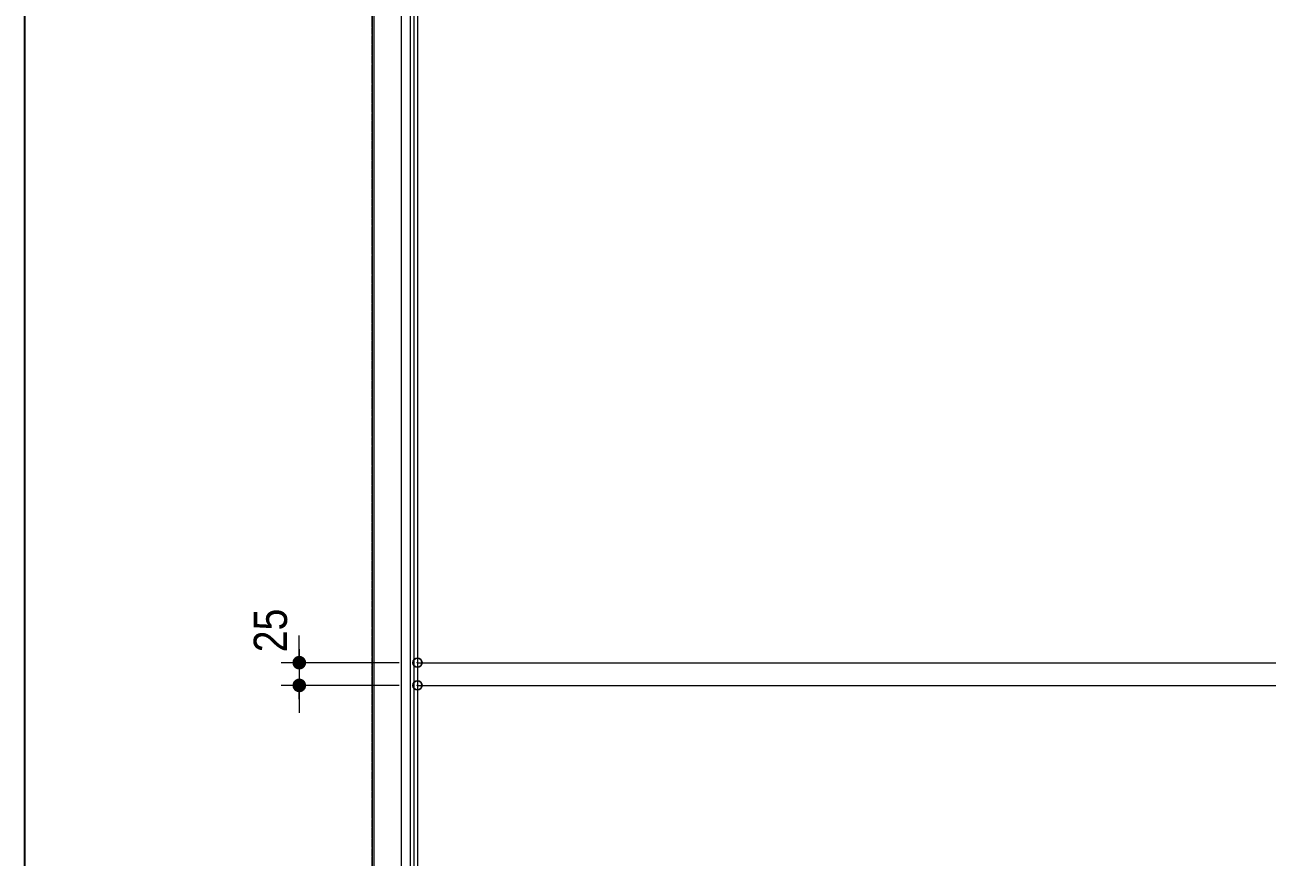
# Model space of a CAD drawing. Units: millimetres, scale not verified. Extents: x -6062 to 6062, y -3045 to 3045.
# Drawn here: x -5788 to -4421, y -1215 to -300 of the extents above; entities that cross this region are included whole.
import ezdxf
from ezdxf.enums import TextEntityAlignment as Align

# ---------------------------------------------------------------- set-up
doc = ezdxf.new("R2010")
doc.units = ezdxf.units.MM
doc.header["$LTSCALE"] = 20
doc.header["$PDMODE"] = 32
doc.header["$PDSIZE"] = 10
doc.linetypes.add('USER2', pattern=[10.5, 8, -0.5, 0.5, -0.5, 0.5, -0.5])
for name, color, linetype, lineweight in [('0-0_1図面枠', 7, 'Continuous', 20), ('0-1_3一般', 7, 'Continuous', 15), ('0-3_0', 7, 'Continuous', 25), ('0-5_2寸法-2', 7, 'Continuous', 15)]:
    doc.layers.add(name, color=color, linetype=linetype, lineweight=lineweight)
doc.layers.add('0-4_Defpoints', color=7, linetype='Continuous')
doc.styles.add('ＭＳ Ｐゴシック', font='')
doc.styles.get('ＭＳ Ｐゴシック').set_extended_font_data('MS PGothic')

# ---------------------------------------------------------------- blocks, each defined once
blk = doc.blocks.new('グループ-2')
at = {"layer": '0-0_1図面枠', "lineweight": 35}
blk.add_lwpolyline([(-80000, 55400), (80000, 55400), (80000, -55400), (-80000, -55400)], close=True, dxfattribs=at)
blk = doc.blocks.new('図面枠')
at = {"layer": '0-0_1図面枠'}
blk.add_blockref('グループ-2', (0, 0), dxfattribs=at)
blk = doc.blocks.new('_Dot')
at = {"layer": '0-3_0'}
blk.add_line((-10, 0), (-20, 0), dxfattribs=at)
for points in [[(0, 0), (-10, 0), (-9.92, 1.25)], [(0, 0), (-9.92, -1.25), (-10, 0)], [(0, 0), (-9.92, 1.25), (-9.69, 2.49)], [(0, 0), (-9.69, -2.49), (-9.92, -1.25)], [(0, 0), (-9.69, 2.49), (-9.3, 3.68)], [(0, 0), (-9.3, -3.68), (-9.69, -2.49)], [(0, 0), (-9.3, 3.68), (-8.76, 4.82)], [(0, 0), (-8.76, -4.82), (-9.3, -3.68)], [(0, 0), (-8.76, 4.82), (-8.09, 5.88)], [(0, 0), (-8.09, -5.88), (-8.76, -4.82)], [(0, 0), (-8.09, 5.88), (-7.29, 6.85)], [(0, 0), (-7.29, -6.85), (-8.09, -5.88)], [(0, 0), (-7.29, 6.85), (-6.37, 7.71)], [(0, 0), (-6.37, -7.71), (-7.29, -6.85)], [(0, 0), (-6.37, 7.71), (-5.36, 8.44)], [(0, 0), (-5.36, -8.44), (-6.37, -7.71)], [(0, 0), (-5.36, 8.44), (-4.26, 9.05)], [(0, 0), (-4.26, -9.05), (-5.36, -8.44)], [(0, 0), (-4.26, 9.05), (-3.09, 9.51)], [(0, 0), (-3.09, -9.51), (-4.26, -9.05)], [(0, 0), (-3.09, 9.51), (-1.87, 9.82)], [(0, 0), (-1.87, -9.82), (-3.09, -9.51)], [(0, 0), (-1.87, 9.82), (-0.63, 9.98)], [(0, 0), (-0.63, -9.98), (-1.87, -9.82)], [(0, 0), (-0.63, 9.98), (0.63, 9.98)], [(0, 0), (0.63, -9.98), (-0.63, -9.98)], [(0, 0), (0.63, 9.98), (1.87, 9.82)], [(0, 0), (1.87, 9.82), (3.09, 9.51)], [(0, 0), (3.09, 9.51), (4.26, 9.05)], [(0, 0), (4.26, 9.05), (5.36, 8.44)], [(0, 0), (5.36, 8.44), (6.37, 7.71)], [(0, 0), (6.37, 7.71), (7.29, 6.85)], [(0, 0), (7.29, 6.85), (8.09, 5.88)], [(0, 0), (8.09, 5.88), (8.76, 4.82)], [(0, 0), (8.76, 4.82), (9.3, 3.68)], [(0, 0), (9.3, 3.68), (9.69, 2.49)], [(0, 0), (9.69, 2.49), (9.92, 1.25)], [(0, 0), (9.92, 1.25), (10, 0)], [(0, 0), (1.87, -9.82), (0.63, -9.98)], [(0, 0), (3.09, -9.51), (1.87, -9.82)], [(0, 0), (4.26, -9.05), (3.09, -9.51)], [(0, 0), (5.36, -8.44), (4.26, -9.05)], [(0, 0), (6.37, -7.71), (5.36, -8.44)], [(0, 0), (7.29, -6.85), (6.37, -7.71)], [(0, 0), (8.09, -5.88), (7.29, -6.85)], [(0, 0), (8.76, -4.82), (8.09, -5.88)], [(0, 0), (9.3, -3.68), (8.76, -4.82)], [(0, 0), (9.69, -2.49), (9.3, -3.68)], [(0, 0), (9.92, -1.25), (9.69, -2.49)], [(0, 0), (10, 0), (9.92, -1.25)]]:
    blk.add_solid(points, dxfattribs=at)
blk = doc.blocks.new('グループ-32')
at = {"layer": '0-1_3一般'}
for p, q in [((-72361.9, 3600), (-72361.9, -43400)), ((-71723.8, 2630), (-71723.8, -43170)), ((-71521.9, 2630), (-71521.9, -43170)), ((-71439.9, 2630), (-71439.9, -43170)), ((-71361.9, 1330), (-71361.9, -20020)), ((-71361.9, -20020), (-71361.9, -41870)), ((-71361.9, -20520), (-49361.9, -20520))]:
    blk.add_line(p, q, dxfattribs=at)
at = {"layer": '0-1_3一般', "linetype": 'USER2'}
blk.add_lwpolyline([(-72311.9, -43170), (-72361.9, -43170), (-72361.9, 2630), (-72311.9, 2630)], dxfattribs=at)
at = {"layer": '0-1_3一般'}
for points in [[(-72311.9, -41870), (-72311.9, 2630), (-49331.9, 2630)], [(-71361.9, -20020), (-49361.9, -20020), (-49361.9, 1330)]]:
    blk.add_lwpolyline(points, dxfattribs=at)

msp = doc.modelspace()

# ---------------------------------------------------------------- linework, layer by layer
at = {"layer": '0-4_Defpoints'}
for p in [(-5355.6, -1001), (-5485.6, -1026), (-5355.6, -1026)]:
    msp.add_point(p, dxfattribs=at)
at = {"layer": '0-5_2寸法-2'}
for p, q in [((-5485.6, -985.99), (-5485.6, -970.99)), ((-5375.6, -1001), (-5505.6, -1001)), ((-5485.6, -1001), (-5485.6, -1026)), ((-5375.6, -1026), (-5505.6, -1026)), ((-5485.6, -1041.01), (-5485.6, -1056.01))]:
    msp.add_line(p, q, dxfattribs=at)

# ---------------------------------------------------------------- block references
at = {"layer": '0-0_1図面枠', "xscale": 0.05, "yscale": 0.05}
msp.add_blockref('図面枠', (-1787.5, 0), dxfattribs=at)
at = {"layer": '0-1_3一般', "xscale": 0.05, "yscale": 0.05}
msp.add_blockref('グループ-32', (-1787.5, 0), dxfattribs=at)
at = {"layer": '0-5_2寸法-2', "xscale": 0.7503418, "yscale": 0.7503418}
for p, rotation in [((-5485.6, -1001), 270), ((-5485.6, -1026), 90)]:
    msp.add_blockref('_Dot', p, dxfattribs=dict(at, rotation=rotation))

# ---------------------------------------------------------------- texts
at = {"layer": '0-5_2寸法-2', "style": 'ＭＳ Ｐゴシック', "width": 0.9}
msp.add_text('25', height=36.66, rotation=90, dxfattribs=at).set_placement((-5488.07, -989.59), align=Align.BOTTOM_LEFT)

doc.saveas('drawing.dxf')
